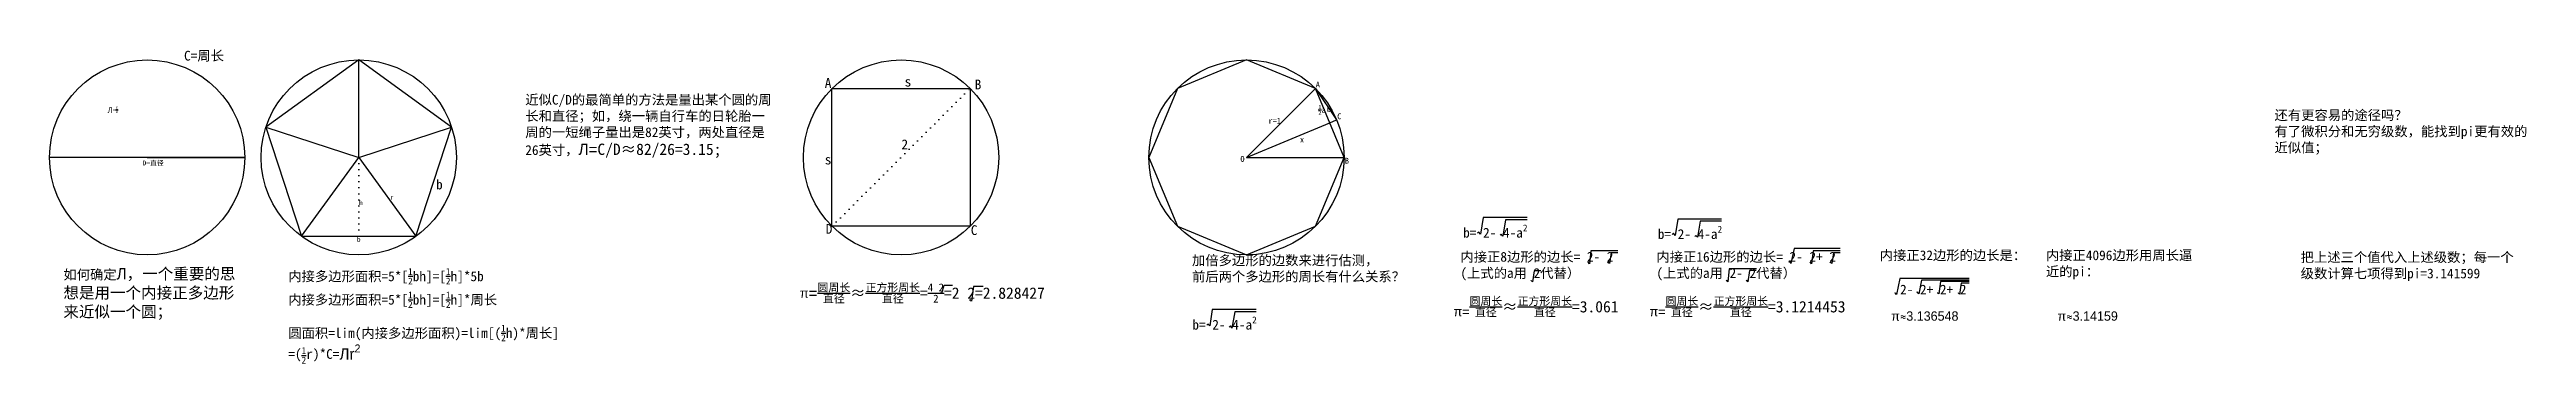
# Model space of a CAD drawing. Header units: millimetres. Extents: x 1881 to 3150, y 1031 to 1192.
import ezdxf

# ---------------------------------------------------------------- set-up
doc = ezdxf.new("R2010")
doc.units = ezdxf.units.MM
doc.linetypes.add('ACAD_ISO07W100', pattern=[3, 0, -3])
doc.styles.add('w', font='', dxfattribs={"height": 5})
doc.styles.get('w').set_extended_font_data('SimSun')

msp = doc.modelspace()

# ---------------------------------------------------------------- linework, layer by layer
for p, q in [((2039.4, 1136.4), (2039.4, 1186.4)), ((2281.8, 1101.1), (2281.8, 1171.8)), ((2281.8, 1171.8), (2352.5, 1171.8)), ((2352.5, 1171.8), (2352.5, 1101.1)), ((2494.1, 1136.4), (2529.4, 1171.8)), ((1991.8, 1151.9), (2039.4, 1136.4)), ((2039.4, 1136.4), (2086.9, 1151.9)), ((1981, 1136.4), (1881, 1136.4)), ((1931, 1136.4), (1981, 1136.4)), ((2010, 1096), (2039.4, 1136.4)), ((2039.4, 1136.4), (2068.7, 1096)), ((2494.1, 1136.4), (2544.1, 1136.4)), ((2352.5, 1101.1), (2281.8, 1101.1))]:
    msp.add_line(p, q)
at = {"linetype": 'ACAD_ISO07W100'}
for p, q in [((2281.8, 1101.1), (2352.5, 1171.8)), ((2039.4, 1136.4), (2039.4, 1096))]:
    msp.add_line(p, q, dxfattribs=at)
at = {"color": 1}
msp.add_line((2529.4, 1171.8), (2540.3, 1155.6), dxfattribs=at)
at = {"color": 3}
msp.add_line((2536.8, 1154.1), (2540.3, 1155.6), dxfattribs=at)
at = {"color": 5}
msp.add_line((2494.1, 1136.4), (2536.8, 1154.1), dxfattribs=at)
for points in [[(2039.4, 1186.4), (1991.8, 1151.9), (2010, 1096), (2068.7, 1096), (2086.9, 1151.9)], [(2494.1, 1086.4), (2529.4, 1101.1), (2544.1, 1136.4), (2529.4, 1171.8), (2494.1, 1186.4), (2458.7, 1171.8), (2444.1, 1136.4), (2458.7, 1101.1)]]:
    msp.add_lwpolyline(points, close=True)
for points in [[(2637.9, 1105.5), (2615.3, 1105.5), (2614, 1097.1), (2613.1, 1098.1), (2612.5, 1097.5)], [(2637.9, 1104.4), (2626.8, 1104.4), (2625.5, 1096), (2624.6, 1097.1), (2624, 1096.5)], [(2737.5, 1104.8), (2715, 1104.8), (2713.7, 1096.4), (2712.8, 1097.5), (2712.2, 1096.8)], [(2737.5, 1103.7), (2726.5, 1103.7), (2725.2, 1095.4), (2724.3, 1096.4), (2723.7, 1095.8)], [(2684.4, 1088.4), (2670.5, 1088.4), (2669.8, 1081.8), (2669.1, 1082.7), (2668.9, 1082.3)], [(2684.3, 1087.5), (2680.9, 1087.5), (2680, 1081.9), (2679.5, 1082.6), (2679.1, 1082.3)], [(2755.3, 1079.2), (2741.4, 1079.2), (2740.7, 1072.6), (2740.1, 1073.4), (2739.8, 1073)], [(2798.3, 1089.7), (2774.6, 1089.7), (2772.9, 1081.9), (2772.2, 1083.4), (2772, 1082.4)], [(2798.3, 1088.4), (2784.4, 1088.4), (2783.6, 1081.8), (2783, 1082.7), (2782.7, 1082.3)], [(2798.2, 1087.5), (2794.8, 1087.5), (2793.9, 1081.9), (2793.3, 1082.6), (2793, 1082.3)], [(2337.3, 1066.8), (2337.8, 1067.1), (2338, 1066.7), (2339.2, 1070.9), (2343.5, 1070.9)], [(2359.3, 1070.1), (2354.3, 1070.1), (2353.3, 1062.7), (2352.7, 1063.4), (2352.3, 1062.9)], [(2644.9, 1078.2), (2641.5, 1078.2), (2640.6, 1072.5), (2640, 1073.3), (2639.7, 1072.9)], [(2755.2, 1078.3), (2751.8, 1078.3), (2750.9, 1072.6), (2750.4, 1073.4), (2750, 1073)], [(2864.3, 1074.3), (2828.8, 1074.3), (2827.1, 1066), (2826.4, 1067), (2826.3, 1066.7)], [(2864.3, 1073.5), (2839.9, 1073.5), (2838.5, 1066.4), (2837.6, 1067.4), (2837.5, 1066.9)], [(2864.3, 1072.7), (2849.6, 1072.7), (2848.8, 1066.4), (2848.1, 1066.9), (2848, 1066.6)], [(2864.3, 1071.9), (2860.2, 1071.9), (2859.3, 1066.3), (2858.7, 1067), (2858.7, 1066.7)], [(2499.1, 1058.3), (2476.6, 1058.3), (2475.3, 1049.9), (2474.4, 1050.9), (2473.8, 1050.3)], [(2499.1, 1057.2), (2488.1, 1057.2), (2486.7, 1048.8), (2485.9, 1049.9), (2485.3, 1049.3)]]:
    msp.add_lwpolyline(points)
for centre in [(1931, 1136.4), (2039.4, 1136.4), (2317.2, 1136.4), (2494.1, 1136.4)]:
    msp.add_circle(centre, 50)

# ---------------------------------------------------------------- texts
at = {"attachment_point": 1, "style": 'w'}
for s, insert, char_height, width in [('C=周长', (1949.9, 1191.1), 5, 24.206), ('近似C/D的最简单的方法是量出某个圆的周长和直径；如，绕一辆自行车的日轮胎一周的一短绳子量出是82英寸，两处直径是26英寸，{\\f·ÂËÎ|b0|i0|c134|p0;\\H1.167x;Л=\\fSimSun|b0|i0|c134|p2;C/D≈82/26=3.15;}', (2124.7, 1168.5), 5, 127.558), ('A', (2278.1, 1177.1), 5, 2.217), ('s', (2319, 1177.8), 5, 2.217), ('B', (2354.9, 1176.3), 5, 2.217), ('A', (2529.6, 1175.3), 3, 2.217), ('{\\f·ÂËÎ|b0|i0|c134|p0;\\H1.167x;Л\\A1;\\fËÎÌå|b0|i0|c134|p0;\\H0.6429x;=\\H0.7x;\\SC/D;}', (1910.8, 1162.4), 2.5, 20.542), ('r=1', (2505.4, 1156.7), 3, 7.391), ('\\A1;{\\H0.7x;\\S1/2;}a', (2530.9, 1163.3), 3, 6.485), ('b', (2535.3, 1162.8), 3, 2.217), ('C', (2540.6, 1159), 3, 2.217), ('还有更容易的途径吗？\\P有了微积分和无穷级数，能找到pi更有效的近似值；', (3020.7, 1160.6), 5, 134.569), ('2', (2317.4, 1145.6), 5, 2.217), ('x', (2521.5, 1147.1), 3, 2.217), ('D=直径', (1928.6, 1134.8), 2.5, 12.103), ('s', (2278.1, 1137.8), 5, 2.217), ('O', (2491, 1137.1), 3, 2.217), ('B', (2544.5, 1136.2), 3, 2.217), ('r', (2055.4, 1117.3), 2.5, 2.217), ('b', (2079, 1125), 5, 2.217), ('h', (2039.5, 1114.4), 2.5, 2.217), ('b', (2038.4, 1095.6), 2.5, 2.217), ('D', (2278.6, 1102.2), 5, 2.217), ('C', (2352.9, 1101.6), 5, 2.217), ('\\A1;\\Pb= 2- 4-a{\\H0.7x;\\S2^ ;}', (2605.1, 1110.3), 5, 95.841), ('\\A1;\\Pb= 2- 4-a{\\H0.7x;\\S2^ ;}', (2704.8, 1109.6), 5, 95.841), ('如何确定{\\f·ÂËÎ|b0|i0|c134|p0;\\H1.167x;Л\\fSimSun|b0|i0|c134|p2;，一个重要的思想是用一个内接正多边形来近似一个圆；}', (1888.1, 1079.6), 5, 88.657), ('\\A1;内接多边形面积=5*[{\\H0.7x;\\S1/2;}bh]=[{\\H0.7x;\\S1/2;\\H1.429x;h]*5b}', (2003.3, 1079.6), 5, 109.893), ('加倍多边形的边数来进行估测，\\P前后两个多边形的周长有什么关系？', (2466.2, 1086.1), 5, 124.706), ('内接正8边形的边长= 2- 2\\P(上式的a用 2代替）', (2603.7, 1087.9), 5, 137.255), ('内接正16边形的边长= 2- 2+ 2\\P(上式的a用 2- 2代替）', (2704.1, 1087.9), 5, 137.255), ('内接正32边形的边长是：', (2818.5, 1088.7), 5, 80.781), ('内接正4096边形用周长逼近的pi：', (2903.6, 1088.7), 5, 80.781), ('把上述三个值代入上述级数；每一个级数计算七项得到{}pi=3.141599', (3034.1, 1087.7), 5, 113.006), ('\\A1;内接多边形面积=5*[{\\H0.7x;\\S1/2;}bh]=[{\\H0.7x;\\S1/2;\\H1.429x;h]*周长}', (2003.3, 1067.6), 5, 114.903), ('\\A1;{\\fSymbol|b0|i0|c2|p18;\\H0.9586x;p\\f·ÂËÎ|b0|i0|c134|p0;\\H1.217x;=\\fSimSun|b0|i0|c134|p2;\\H0.7x;\\S圆周长/直径;\\H1.429x;≈\\H0.7x;\\S正方形周长/直径;\\H1.429x;=\\H0.7x;\\S4 2/2;\\H1.429x;=2 2=2.828427}', (2265.4, 1071.7), 5, 169.604), ('2- 2+ 2+ 2', (2828.9, 1071.1), 5, 37.881), ('\\A1;\\Pb= 2- 4-a{\\H0.7x;\\S2^ ;}', (2466.4, 1063.1), 5, 95.841), ('{\\fSymbol|b0|i0|c2|p18;\\H0.9586x;p=\\A1;\\fSimSun|b0|i0|c134|p2;\\H0.8519x;\\S圆周长/直径;\\H1.429x;≈\\H0.7x;\\S正方形周长/直径;\\H1.429x;=3.061}', (2600.2, 1064.7), 5, 97.818), ('{\\fSymbol|b0|i0|c2|p18;\\H0.9586x;p=\\A1;\\fSimSun|b0|i0|c134|p2;\\H0.8519x;\\S圆周长/直径;\\H1.429x;≈\\H0.7x;\\S正方形周长/直径;\\H1.429x;=3.1214453}', (2700.6, 1064.7), 5, 112.534), ('{\\fSymbol|b0|i0|c2|p18;\\H0.9586x;p\\fISOCPEUR|b0|i0|c134|p34;≈\\fSymbol|b0|i0|c2|p18;3.136548}', (2824.4, 1057.4), 5, 70.135), ('{\\fSymbol|b0|i0|c2|p18;\\H0.9586x;p\\fISOCPEUR|b0|i0|c134|p34;≈\\fSymbol|b0|i0|c2|p18;3.14159}', (2909.6, 1057.4), 5, 70.135), ('\\A1;圆面积=lim(内接多边形面积)=lim[({\\H0.7x;\\S1/2;\\H1.429x;h)*周长]\\P=(\\H0.7x;\\S1/2;\\H1.429x;r)*C=\\f·ÂËÎ|b0|i0|c134|p0;\\H1.167x;Лr\\H0.7x;\\S2^ ;}', (2003.3, 1050.5), 5, 145.41)]:
    msp.add_mtext(s, dxfattribs=dict(at, insert=insert, char_height=char_height, width=width))

doc.saveas('drawing.dxf')
